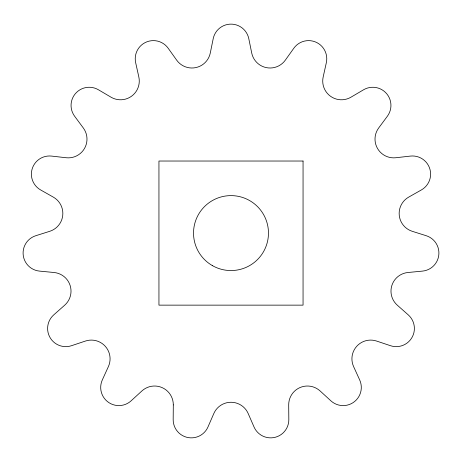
<?xml version="1.0" encoding="UTF-8"?>
<svg xmlns="http://www.w3.org/2000/svg" width="462" height="462" viewBox="0 0 462 462"><rect width="100%" height="100%" fill="white"/><g stroke="black" fill="none" stroke-linecap="round" stroke-linejoin="round"><path stroke-width="0.69" d="M173.302 404.914L173.175 419.554A18.157 18.157 0 0 0 207.981 426.952L213.819 413.53A18.734 18.734 0 0 1 248.181 413.53L254.019 426.952A18.157 18.157 0 0 0 288.825 419.554L288.698 404.914A18.734 18.734 0 0 1 320.085 390.939L330.884 400.831A18.157 18.157 0 0 0 359.673 379.914L353.603 366.591A18.734 18.734 0 0 1 376.594 341.06L390.477 345.703A18.157 18.157 0 0 0 408.269 314.888L397.303 305.186A18.734 18.734 0 0 1 407.923 272.505L422.493 271.102A18.157 18.157 0 0 0 426.212 235.712L412.254 231.306A18.734 18.734 0 0 1 408.662 197.135L421.402 189.928A18.157 18.157 0 0 0 410.406 156.087L395.859 157.738A18.734 18.734 0 0 1 378.678 127.986L387.387 116.216A18.157 18.157 0 0 0 363.577 89.772L350.958 97.199A18.734 18.734 0 0 1 323.163 77.004L326.334 62.711A18.157 18.157 0 0 0 293.82 48.239L285.32 60.158A18.734 18.734 0 0 1 251.715 53.014L248.793 38.664A18.157 18.157 0 0 0 213.207 38.664L210.285 53.014A18.734 18.734 0 0 1 176.68 60.158L168.18 48.239A18.157 18.157 0 0 0 135.666 62.711L138.837 77.004A18.734 18.734 0 0 1 111.042 97.199L98.423 89.772A18.157 18.157 0 0 0 74.613 116.216L83.322 127.986A18.734 18.734 0 0 1 66.141 157.738L51.594 156.087A18.157 18.157 0 0 0 40.598 189.928L53.338 197.135A18.734 18.734 0 0 1 49.746 231.306L35.788 235.712A18.157 18.157 0 0 0 39.507 271.102L54.077 272.505A18.734 18.734 0 0 1 64.697 305.186L53.731 314.888A18.157 18.157 0 0 0 71.523 345.703L85.406 341.06A18.734 18.734 0 0 1 108.397 366.591L102.327 379.914A18.157 18.157 0 0 0 131.116 400.831L141.915 390.939A18.734 18.734 0 0 1 173.302 404.914M303.055 161.03L158.945 161.03L158.945 305.139L303.055 305.139L303.055 161.03M212.266 265.535A37.468 37.468 0 0 0 268.468 233.085A37.468 37.468 0 0 0 212.266 200.635A37.468 37.468 0 0 0 212.266 265.535"/></g></svg>
